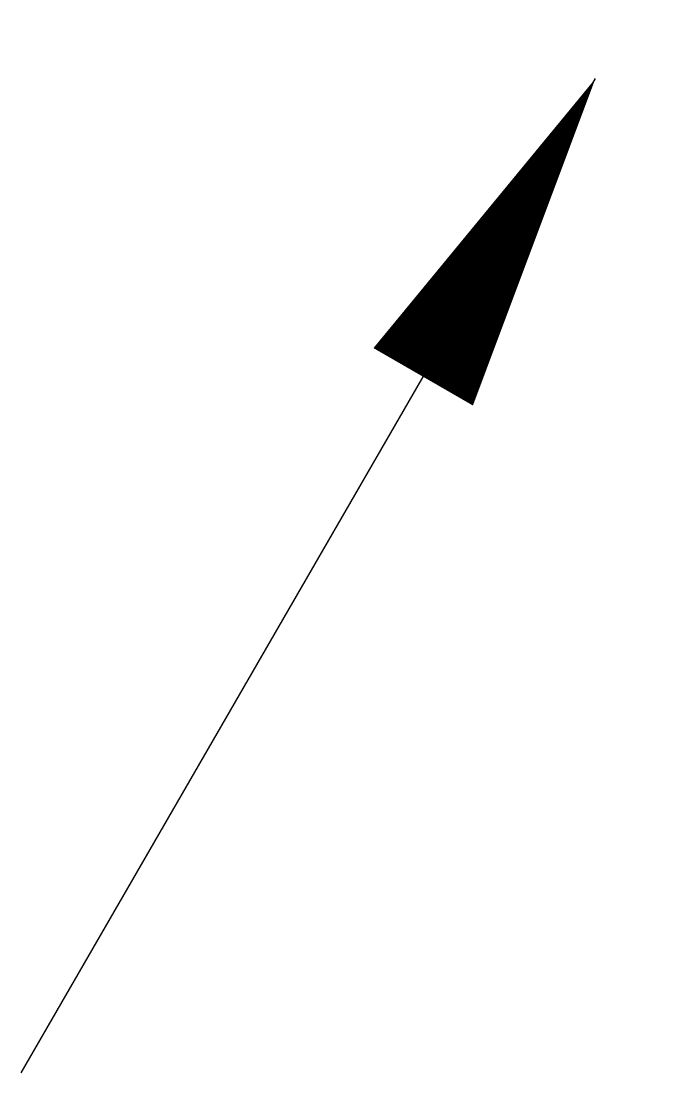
# Model space of a CAD drawing. Extents: x 0 to 5.5, y 0 to 9.16.
import ezdxf

# ---------------------------------------------------------------- set-up
doc = ezdxf.new("R2010")
doc.units = 0
doc.layers.get('0').update_dxf_attribs({"linetype": 'CONTINUOUS'})

msp = doc.modelspace()

# ---------------------------------------------------------------- linework, layer by layer
at = {"color": 0, "linetype": 'Continuous'}
msp.add_line((0, 0), (5, 8.6603), dxfattribs=at)
msp.add_lwpolyline([(5, 8.6603, 0, 1, 0), (3.5, 6.0622, 1, 1, 0)], format="xyseb", dxfattribs=at)

doc.saveas('drawing.dxf')
